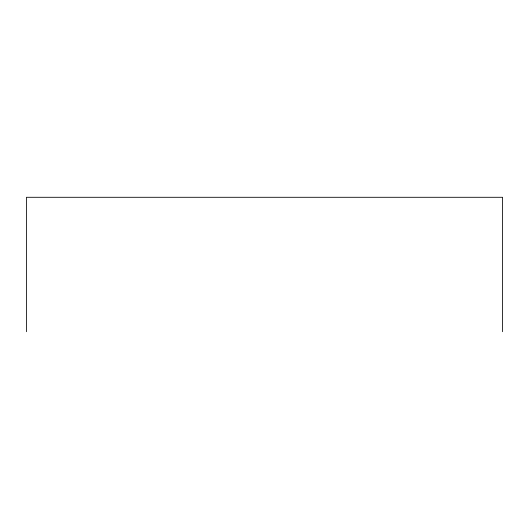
<?xml version="1.0" encoding="UTF-8"?>
<svg xmlns="http://www.w3.org/2000/svg" width="529" height="529" viewBox="0 0 529 529"><rect width="100%" height="100%" fill="white"/><g stroke="black" fill="none" stroke-linecap="round" stroke-linejoin="round"><path stroke-width="0.79" d="M502.55 331.709L502.55 197.291L26.45 197.291L26.45 331.709"/></g></svg>
